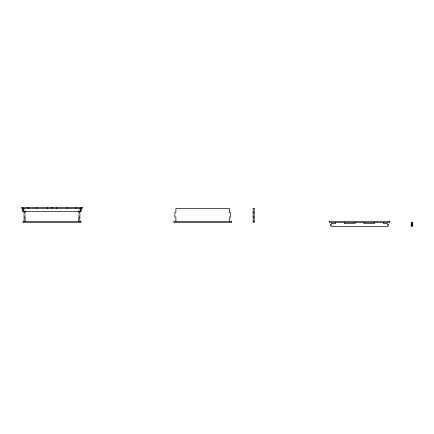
<?xml version="1.0" encoding="UTF-8"?>
<svg xmlns="http://www.w3.org/2000/svg" width="434" height="434" viewBox="0 0 434 434"><rect width="100%" height="100%" fill="white"/><g stroke="black" fill="none" stroke-linecap="round" stroke-linejoin="round"><path stroke-width="0.33" stroke-dasharray="2.17 1.63" d="M78.776 209.644L78.776 210.87M78.776 213.935L78.776 216.387M25.134 209.644L25.134 210.87M25.134 213.935L25.134 216.387"/><path stroke-width="0.65" d="M22.774 209.492L23.848 209.492L23.848 208.418M81.136 209.492L80.062 209.492L80.062 208.418M22.774 210.561L23.848 210.561L23.848 211.635M81.136 210.561L80.062 210.561L80.062 211.635M24.06 212.709L25.134 212.709L25.134 211.483M79.851 212.709L78.776 212.709L78.776 211.483M253.136 212.709L254.205 212.709M24.06 217L25.134 217L25.134 221.291M79.851 217L78.776 217L78.776 221.291M253.136 217L254.205 217M253.136 221.291L254.205 221.291M411.226 223.439L412.3 223.439M411.226 224.508L412.3 224.508M411.226 225.582L412.3 225.582M383.336 222.365L383.336 223.439L387.627 223.439L387.627 224.508L388.696 224.508L388.696 225.582L387.627 225.582L387.627 226.656L331.408 226.656L331.408 225.582L330.334 225.582L330.334 224.508L331.408 224.508L331.408 223.439L335.699 223.439L335.699 222.365M374.748 222.365L374.748 223.439L363.806 223.439L363.806 222.365M355.224 222.365L355.224 223.439L344.281 223.439L344.281 222.365M229.532 221.291L229.532 217L230.606 217L230.606 212.709L229.532 212.709L229.532 208.418L175.889 208.418L175.889 212.709L174.815 212.709L174.815 217L175.889 217L175.889 221.291M81.136 207.343L81.136 211.635L22.774 211.635L22.774 207.343M79.851 211.483L79.851 221.291M75.771 207.343L75.771 208.418M67.189 207.343L67.189 208.418M56.246 207.343L56.246 208.418M51.955 207.343L51.955 208.418M47.664 207.343L47.664 208.418M36.722 207.343L36.722 208.418M28.139 207.343L28.139 208.418M24.06 211.483L24.06 221.291M82.21 207.343L21.7 207.343L21.7 208.418L82.21 208.418L82.21 207.343M254.205 208.418L253.136 208.418L253.136 222.365L254.205 222.365L254.205 208.418M80.919 221.291L22.986 221.291L22.986 222.365L80.919 222.365L80.919 221.291M231.675 221.291L173.741 221.291L173.741 222.365L231.675 222.365L231.675 221.291M389.77 221.291L329.26 221.291L329.26 222.365L389.77 222.365L389.77 221.291M412.3 222.365L411.226 222.365L411.226 226.656L412.3 226.656L412.3 222.365"/></g></svg>
